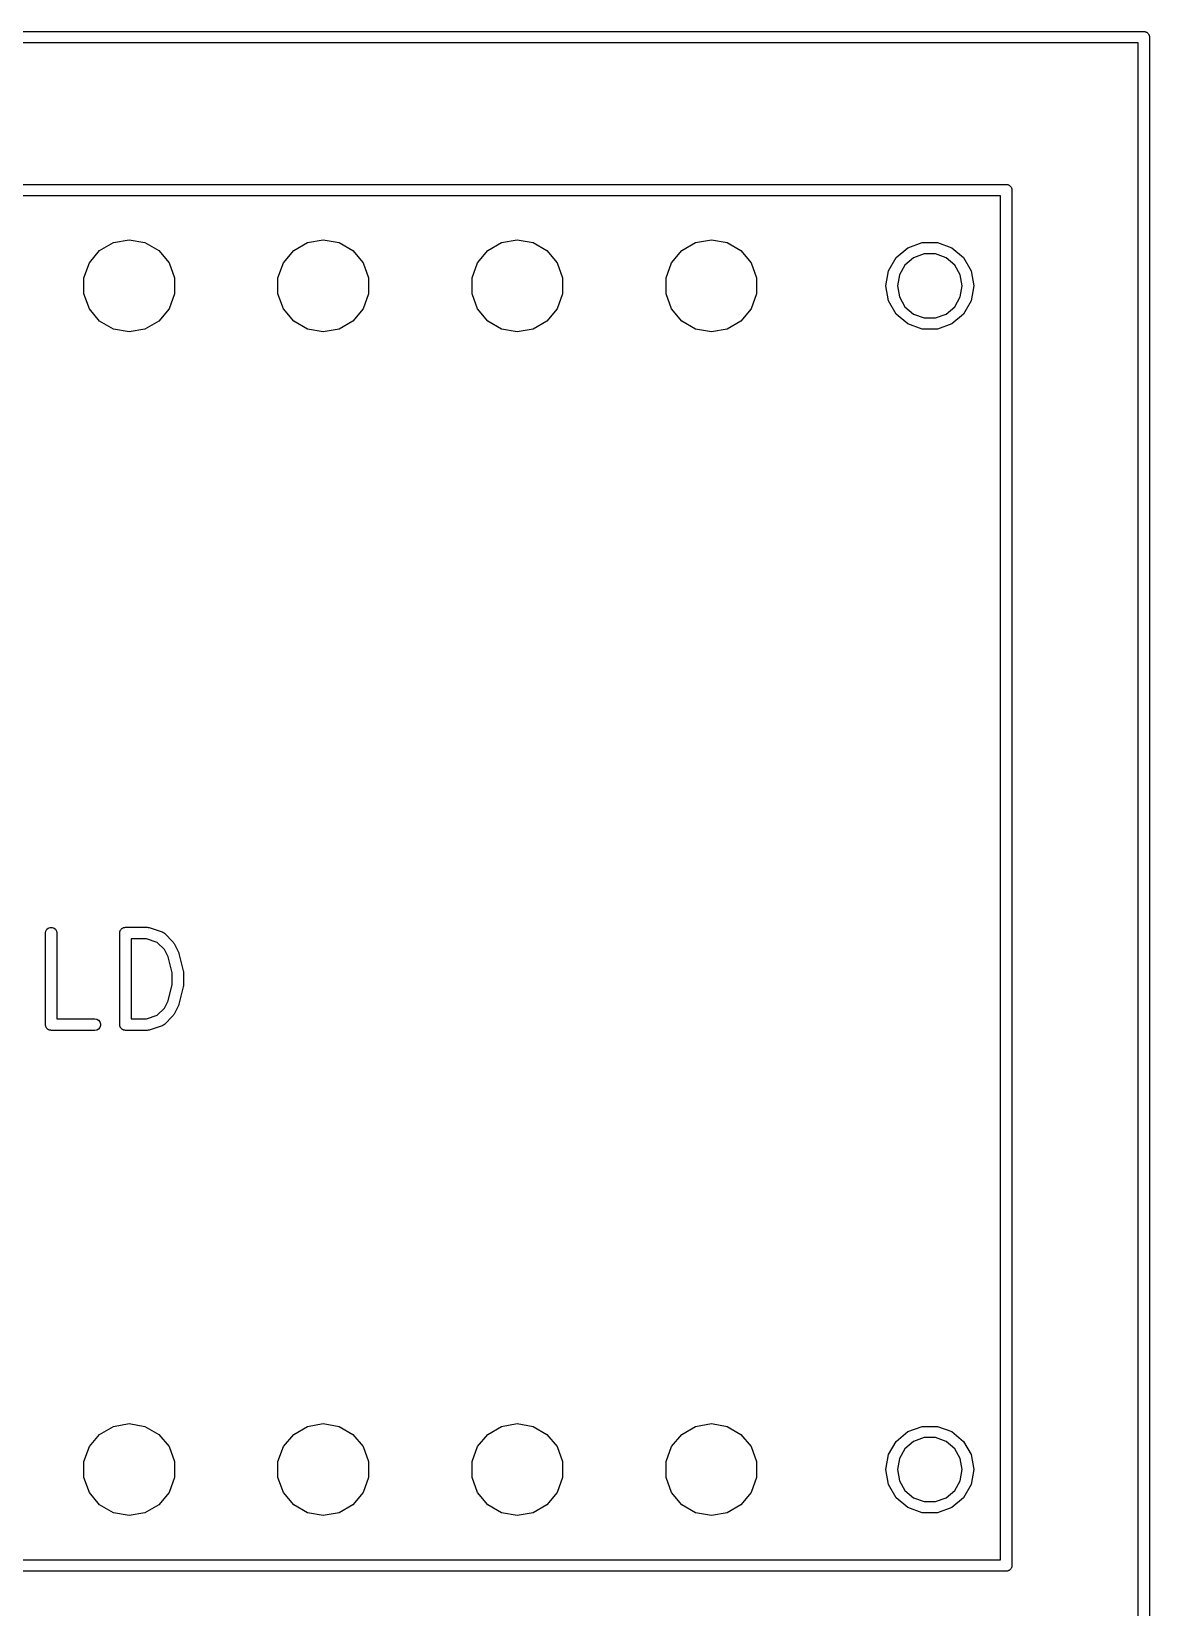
# Model space of a CAD drawing. Header units: millimetres. Extents: x 50 to 169, y 50 to 167.
# Drawn here: x 154.65 to 169.29, y 146.72 to 167.35 of the extents above; entities that cross this region are included whole.
import ezdxf

# ---------------------------------------------------------------- set-up
doc = ezdxf.new("R2010")
doc.units = ezdxf.units.MM
doc.layers.add('BLACK', color=7, linetype='Continuous')

# ---------------------------------------------------------------- blocks, each defined once
blk = doc.blocks.new('hhskb2-Edge.Cuts')
at = {"layer": 'BLACK'}
for p, q in [((36.9, -19.425), (156.1, -19.425)), ((156.025, -19.575), (36.975, -19.575)), ((156.025, -21.2), (156.025, -19.575)), ((156.1, -19.425), (156.106, -19.4261)), ((156.106, -19.4261), (156.113, -19.4261)), ((156.113, -19.4261), (156.119, -19.4284)), ((156.119, -19.4284), (156.126, -19.4295)), ((156.126, -19.4295), (156.131, -19.4328)), ((156.131, -19.4328), (156.137, -19.435)), ((156.137, -19.435), (156.143, -19.4393)), ((156.143, -19.4393), (156.148, -19.4425)), ((156.148, -19.4425), (156.152, -19.4476)), ((156.152, -19.4476), (156.157, -19.4518)), ((156.157, -19.4518), (156.161, -19.4575)), ((156.161, -19.4575), (156.165, -19.4625)), ((156.165, -19.4625), (156.167, -19.4687)), ((156.167, -19.4687), (156.17, -19.4743)), ((156.17, -19.4743), (156.172, -19.4808)), ((156.172, -19.4808), (156.174, -19.487)), ((156.174, -19.487), (156.174, -19.4935)), ((156.174, -19.4935), (156.175, -19.5)), ((156.175, -19.5), (156.175, -21.2)), ((156.025, -136.625), (156.025, -21.2)), ((156.175, -21.2), (156.175, -136.7))]:
    blk.add_line(p, q, dxfattribs=at)
blk = doc.blocks.new('hhskb2-F.SilkS')
at = {"layer": 'BLACK'}
for p, q in [((106.3, -21.425), (154.3, -21.425)), ((154.3, -21.425), (154.306, -21.4261)), ((154.306, -21.4261), (154.313, -21.4261)), ((154.313, -21.4261), (154.319, -21.4284)), ((154.319, -21.4284), (154.326, -21.4295)), ((154.326, -21.4295), (154.331, -21.4328)), ((154.331, -21.4328), (154.338, -21.435)), ((154.338, -21.435), (154.343, -21.4393)), ((154.343, -21.4393), (154.348, -21.4425)), ((154.348, -21.4425), (154.352, -21.4476)), ((154.352, -21.4476), (154.357, -21.4518)), ((154.225, -21.575), (106.375, -21.575)), ((154.225, -39.425), (154.225, -21.575)), ((154.357, -21.4518), (154.361, -21.4575)), ((154.361, -21.4575), (154.365, -21.4625)), ((154.365, -21.4625), (154.367, -21.4687)), ((154.367, -21.4687), (154.37, -21.4743)), ((154.37, -21.4743), (154.372, -21.4808)), ((154.372, -21.4808), (154.374, -21.487)), ((154.374, -21.487), (154.374, -21.4935)), ((154.374, -21.4935), (154.375, -21.5)), ((154.375, -21.5), (154.375, -39.5)), ((142.433, -22.2926), (142.614, -22.188)), ((142.614, -22.188), (142.82, -22.1517)), ((142.82, -22.1517), (143.026, -22.188)), ((143.026, -22.188), (143.207, -22.2926)), ((144.973, -22.2926), (145.154, -22.188)), ((145.154, -22.188), (145.36, -22.1517)), ((145.36, -22.1517), (145.566, -22.188)), ((145.566, -22.188), (145.747, -22.2926)), ((147.513, -22.2926), (147.694, -22.188)), ((147.694, -22.188), (147.9, -22.1517)), ((147.9, -22.1517), (148.106, -22.188)), ((148.106, -22.188), (148.287, -22.2926)), ((150.053, -22.2926), (150.234, -22.188)), ((150.234, -22.188), (150.44, -22.1517)), ((150.44, -22.1517), (150.646, -22.188)), ((150.646, -22.188), (150.827, -22.2926)), ((152.86, -22.3844), (153.012, -22.256)), ((153.012, -22.256), (153.2, -22.1877)), ((153.2, -22.1877), (153.4, -22.1877)), ((153.4, -22.1877), (153.588, -22.256)), ((153.588, -22.256), (153.74, -22.3844)), ((142.227, -22.6494), (142.298, -22.4529)), ((142.298, -22.4529), (142.433, -22.2926)), ((143.207, -22.2926), (143.342, -22.4529)), ((143.342, -22.4529), (143.413, -22.6494)), ((144.767, -22.6494), (144.838, -22.4529)), ((144.838, -22.4529), (144.973, -22.2926)), ((145.747, -22.2926), (145.882, -22.4529)), ((145.882, -22.4529), (145.953, -22.6494)), ((147.307, -22.6494), (147.378, -22.4529)), ((147.378, -22.4529), (147.513, -22.2926)), ((148.287, -22.2926), (148.422, -22.4529)), ((148.422, -22.4529), (148.493, -22.6494)), ((149.847, -22.6494), (149.918, -22.4529)), ((149.918, -22.4529), (150.053, -22.2926)), ((150.827, -22.2926), (150.962, -22.4529)), ((150.962, -22.4529), (151.033, -22.6494)), ((152.76, -22.5573), (152.86, -22.3844)), ((152.974, -22.4808), (152.901, -22.6086)), ((153.088, -22.3859), (152.974, -22.4808)), ((153.226, -22.3355), (153.088, -22.3859)), ((153.374, -22.3355), (153.226, -22.3355)), ((153.512, -22.3859), (153.374, -22.3355)), ((153.626, -22.4808), (153.512, -22.3859)), ((153.699, -22.6086), (153.626, -22.4808)), ((153.74, -22.3844), (153.84, -22.5573)), ((142.227, -22.8586), (142.227, -22.6494)), ((143.413, -22.6494), (143.413, -22.8586)), ((144.767, -22.8586), (144.767, -22.6494)), ((145.953, -22.6494), (145.953, -22.8586)), ((147.307, -22.8586), (147.307, -22.6494)), ((148.493, -22.6494), (148.493, -22.8586)), ((149.847, -22.8586), (149.847, -22.6494)), ((151.033, -22.6494), (151.033, -22.8586)), ((152.725, -22.754), (152.76, -22.5573)), ((152.901, -22.6086), (152.875, -22.754)), ((153.725, -22.754), (153.699, -22.6086)), ((153.84, -22.5573), (153.875, -22.754)), ((142.298, -23.0551), (142.227, -22.8586)), ((143.413, -22.8586), (143.342, -23.0551)), ((144.838, -23.0551), (144.767, -22.8586)), ((145.953, -22.8586), (145.882, -23.0551)), ((147.378, -23.0551), (147.307, -22.8586)), ((148.493, -22.8586), (148.422, -23.0551)), ((149.918, -23.0551), (149.847, -22.8586)), ((151.033, -22.8586), (150.962, -23.0551)), ((152.76, -22.9507), (152.725, -22.754)), ((152.875, -22.754), (152.901, -22.8994)), ((153.699, -22.8994), (153.725, -22.754)), ((153.875, -22.754), (153.84, -22.9507)), ((142.433, -23.2154), (142.298, -23.0551)), ((143.342, -23.0551), (143.207, -23.2154)), ((144.973, -23.2154), (144.838, -23.0551)), ((145.882, -23.0551), (145.747, -23.2154)), ((147.513, -23.2154), (147.378, -23.0551)), ((148.422, -23.0551), (148.287, -23.2154)), ((150.053, -23.2154), (149.918, -23.0551)), ((150.962, -23.0551), (150.827, -23.2154)), ((152.86, -23.1236), (152.76, -22.9507)), ((152.901, -22.8994), (152.974, -23.0272)), ((152.974, -23.0272), (153.088, -23.1221)), ((153.512, -23.1221), (153.626, -23.0272)), ((153.626, -23.0272), (153.699, -22.8994)), ((153.84, -22.9507), (153.74, -23.1236)), ((142.614, -23.32), (142.433, -23.2154)), ((143.207, -23.2154), (143.026, -23.32)), ((145.154, -23.32), (144.973, -23.2154)), ((145.747, -23.2154), (145.566, -23.32)), ((147.694, -23.32), (147.513, -23.2154)), ((148.287, -23.2154), (148.106, -23.32)), ((150.234, -23.32), (150.053, -23.2154)), ((150.827, -23.2154), (150.646, -23.32)), ((153.012, -23.252), (152.86, -23.1236)), ((153.2, -23.3203), (153.012, -23.252)), ((153.088, -23.1221), (153.226, -23.1725)), ((153.226, -23.1725), (153.374, -23.1725)), ((153.374, -23.1725), (153.512, -23.1221)), ((153.588, -23.252), (153.4, -23.3203)), ((153.74, -23.1236), (153.588, -23.252)), ((142.82, -23.3563), (142.614, -23.32)), ((143.026, -23.32), (142.82, -23.3563)), ((145.36, -23.3563), (145.154, -23.32)), ((145.566, -23.32), (145.36, -23.3563)), ((147.9, -23.3563), (147.694, -23.32)), ((148.106, -23.32), (147.9, -23.3563)), ((150.44, -23.3563), (150.234, -23.32)), ((150.646, -23.32), (150.44, -23.3563)), ((153.4, -23.3203), (153.2, -23.3203)), ((141.724, -31.2229), (141.728, -31.1972)), ((141.724, -32.4229), (141.724, -31.2229)), ((141.728, -31.1972), (141.741, -31.1746)), ((141.741, -31.1746), (141.761, -31.1579)), ((141.761, -31.1579), (141.786, -31.149)), ((141.786, -31.149), (141.812, -31.149)), ((141.812, -31.149), (141.836, -31.1579)), ((141.836, -31.1579), (141.856, -31.1746)), ((141.856, -31.1746), (141.869, -31.1972)), ((141.869, -31.1972), (141.874, -31.2229)), ((141.874, -31.2229), (141.874, -32.3479)), ((142.695, -31.2229), (142.696, -31.2164)), ((142.695, -32.4229), (142.695, -31.2229)), ((142.696, -31.2098), (142.698, -31.2037)), ((142.696, -31.2164), (142.696, -31.2098)), ((142.698, -31.2037), (142.7, -31.1972)), ((142.7, -31.1972), (142.703, -31.1915)), ((142.703, -31.1915), (142.705, -31.1854)), ((142.705, -31.1854), (142.709, -31.1803)), ((142.709, -31.1803), (142.713, -31.1746)), ((142.713, -31.1746), (142.718, -31.1704)), ((142.718, -31.1704), (142.722, -31.1654)), ((142.722, -31.1654), (142.727, -31.1621)), ((142.727, -31.1621), (142.733, -31.1579)), ((142.733, -31.1579), (142.739, -31.1557)), ((142.739, -31.1557), (142.744, -31.1524)), ((142.744, -31.1524), (142.751, -31.1512)), ((142.751, -31.1512), (142.757, -31.149)), ((142.757, -31.149), (142.764, -31.149)), ((142.764, -31.149), (142.77, -31.1479)), ((142.77, -31.1479), (143.056, -31.1479)), ((142.845, -31.2979), (142.845, -32.3479)), ((143.044, -31.2979), (142.845, -31.2979)), ((143.187, -31.3456), (143.044, -31.2979)), ((143.056, -31.1479), (143.068, -31.1499)), ((143.068, -31.1499), (143.079, -31.1517)), ((143.079, -31.1517), (143.251, -31.2088)), ((143.28, -31.4387), (143.187, -31.3456)), ((143.251, -31.2088), (143.255, -31.2109)), ((143.255, -31.2109), (143.259, -31.212)), ((143.259, -31.212), (143.266, -31.2171)), ((143.266, -31.2171), (143.274, -31.2213)), ((143.274, -31.2213), (143.277, -31.2245)), ((143.277, -31.2245), (143.28, -31.227)), ((143.28, -31.227), (143.394, -31.3413)), ((143.394, -31.3413), (143.401, -31.3511)), ((143.328, -31.5347), (143.28, -31.4387)), ((143.381, -31.7464), (143.328, -31.5347)), ((143.401, -31.3511), (143.409, -31.3607)), ((143.409, -31.3607), (143.466, -31.475)), ((143.466, -31.475), (143.468, -31.4829)), ((143.468, -31.4829), (143.471, -31.4904)), ((143.471, -31.4904), (143.528, -31.719)), ((143.381, -31.8993), (143.381, -31.7464)), ((143.528, -31.719), (143.529, -31.7281)), ((143.529, -31.7281), (143.531, -31.7371)), ((143.531, -31.7371), (143.531, -31.9086)), ((143.328, -32.111), (143.381, -31.8993)), ((143.528, -31.9268), (143.471, -32.1553)), ((143.529, -31.9176), (143.528, -31.9268)), ((143.531, -31.9086), (143.529, -31.9176)), ((143.28, -32.207), (143.328, -32.111)), ((143.466, -32.1707), (143.409, -32.285)), ((143.468, -32.1628), (143.466, -32.1707)), ((143.471, -32.1553), (143.468, -32.1628)), ((141.874, -32.3479), (142.37, -32.3479)), ((142.37, -32.3479), (142.396, -32.3524)), ((142.396, -32.3524), (142.418, -32.3654)), ((142.418, -32.3654), (142.435, -32.3854)), ((142.845, -32.3479), (143.044, -32.3479)), ((143.044, -32.3479), (143.187, -32.3002)), ((143.187, -32.3002), (143.28, -32.207)), ((143.394, -32.3045), (143.28, -32.4187)), ((143.401, -32.2946), (143.394, -32.3045)), ((143.409, -32.285), (143.401, -32.2946)), ((141.725, -32.4293), (141.724, -32.4229)), ((141.725, -32.4359), (141.725, -32.4293)), ((141.727, -32.442), (141.725, -32.4359)), ((141.728, -32.4485), (141.727, -32.442)), ((141.731, -32.4542), (141.728, -32.4485)), ((141.734, -32.4604), (141.731, -32.4542)), ((141.738, -32.4654), (141.734, -32.4604)), ((141.741, -32.4711), (141.738, -32.4654)), ((141.746, -32.4753), (141.741, -32.4711)), ((141.75, -32.4803), (141.746, -32.4753)), ((141.756, -32.4836), (141.75, -32.4803)), ((141.761, -32.4878), (141.756, -32.4836)), ((141.767, -32.4901), (141.761, -32.4878)), ((141.773, -32.4933), (141.767, -32.4901)), ((141.779, -32.4945), (141.773, -32.4933)), ((141.786, -32.4967), (141.779, -32.4945)), ((141.792, -32.4967), (141.786, -32.4967)), ((141.799, -32.4979), (141.792, -32.4967)), ((142.37, -32.4979), (141.799, -32.4979)), ((142.396, -32.4933), (142.37, -32.4979)), ((142.418, -32.4803), (142.396, -32.4933)), ((142.435, -32.4604), (142.418, -32.4803)), ((142.435, -32.3854), (142.444, -32.4098)), ((142.444, -32.4359), (142.435, -32.4604)), ((142.444, -32.4098), (142.444, -32.4359)), ((142.696, -32.4293), (142.695, -32.4229)), ((142.696, -32.4359), (142.696, -32.4293)), ((142.698, -32.442), (142.696, -32.4359)), ((142.7, -32.4485), (142.698, -32.442)), ((142.703, -32.4542), (142.7, -32.4485)), ((142.705, -32.4604), (142.703, -32.4542)), ((142.709, -32.4654), (142.705, -32.4604)), ((142.713, -32.4711), (142.709, -32.4654)), ((142.718, -32.4753), (142.713, -32.4711)), ((142.722, -32.4803), (142.718, -32.4753)), ((142.727, -32.4836), (142.722, -32.4803)), ((142.733, -32.4878), (142.727, -32.4836)), ((142.739, -32.4901), (142.733, -32.4878)), ((142.744, -32.4933), (142.739, -32.4901)), ((142.751, -32.4945), (142.744, -32.4933)), ((142.757, -32.4967), (142.751, -32.4945)), ((142.764, -32.4967), (142.757, -32.4967)), ((142.77, -32.4979), (142.764, -32.4967)), ((143.056, -32.4979), (142.77, -32.4979)), ((143.068, -32.4958), (143.056, -32.4979)), ((143.079, -32.494), (143.068, -32.4958)), ((143.251, -32.4369), (143.079, -32.494)), ((143.255, -32.4348), (143.251, -32.4369)), ((143.259, -32.4337), (143.255, -32.4348)), ((143.266, -32.4286), (143.259, -32.4337)), ((143.274, -32.4245), (143.266, -32.4286)), ((143.277, -32.4212), (143.274, -32.4245)), ((143.28, -32.4187), (143.277, -32.4212)), ((142.433, -37.7846), (142.614, -37.68)), ((142.614, -37.68), (142.82, -37.6437)), ((142.82, -37.6437), (143.026, -37.68)), ((143.026, -37.68), (143.207, -37.7846)), ((144.973, -37.7846), (145.154, -37.68)), ((145.154, -37.68), (145.36, -37.6437)), ((145.36, -37.6437), (145.566, -37.68)), ((145.566, -37.68), (145.747, -37.7846)), ((147.513, -37.7846), (147.694, -37.68)), ((147.694, -37.68), (147.9, -37.6437)), ((147.9, -37.6437), (148.106, -37.68)), ((148.106, -37.68), (148.287, -37.7846)), ((150.053, -37.7846), (150.234, -37.68)), ((150.234, -37.68), (150.44, -37.6437)), ((150.44, -37.6437), (150.646, -37.68)), ((150.646, -37.68), (150.827, -37.7846)), ((153.012, -37.748), (153.2, -37.6797)), ((153.2, -37.6797), (153.4, -37.6797)), ((153.4, -37.6797), (153.588, -37.748)), ((142.227, -38.1414), (142.298, -37.9449)), ((142.298, -37.9449), (142.433, -37.7846)), ((143.207, -37.7846), (143.342, -37.9449)), ((143.342, -37.9449), (143.413, -38.1414)), ((144.767, -38.1414), (144.838, -37.9449)), ((144.838, -37.9449), (144.973, -37.7846)), ((145.747, -37.7846), (145.882, -37.9449)), ((145.882, -37.9449), (145.953, -38.1414)), ((147.307, -38.1414), (147.378, -37.9449)), ((147.378, -37.9449), (147.513, -37.7846)), ((148.287, -37.7846), (148.422, -37.9449)), ((148.422, -37.9449), (148.493, -38.1414)), ((149.847, -38.1414), (149.918, -37.9449)), ((149.918, -37.9449), (150.053, -37.7846)), ((150.827, -37.7846), (150.962, -37.9449)), ((150.962, -37.9449), (151.033, -38.1414)), ((152.76, -38.0493), (152.86, -37.8764)), ((152.86, -37.8764), (153.012, -37.748)), ((153.088, -37.8779), (152.974, -37.9728)), ((153.226, -37.8275), (153.088, -37.8779)), ((153.374, -37.8275), (153.226, -37.8275)), ((153.512, -37.8779), (153.374, -37.8275)), ((153.626, -37.9728), (153.512, -37.8779)), ((153.588, -37.748), (153.74, -37.8764)), ((153.74, -37.8764), (153.84, -38.0493)), ((142.227, -38.3506), (142.227, -38.1414)), ((143.413, -38.1414), (143.413, -38.3506)), ((144.767, -38.3506), (144.767, -38.1414)), ((145.953, -38.1414), (145.953, -38.3506)), ((147.307, -38.3506), (147.307, -38.1414)), ((148.493, -38.1414), (148.493, -38.3506)), ((149.847, -38.3506), (149.847, -38.1414)), ((151.033, -38.1414), (151.033, -38.3506)), ((152.725, -38.246), (152.76, -38.0493)), ((152.901, -38.1006), (152.875, -38.246)), ((152.974, -37.9728), (152.901, -38.1006)), ((153.699, -38.1006), (153.626, -37.9728)), ((153.725, -38.246), (153.699, -38.1006)), ((153.84, -38.0493), (153.875, -38.246)), ((142.298, -38.5471), (142.227, -38.3506)), ((143.413, -38.3506), (143.342, -38.5471)), ((144.838, -38.5471), (144.767, -38.3506)), ((145.953, -38.3506), (145.882, -38.5471)), ((147.378, -38.5471), (147.307, -38.3506)), ((148.493, -38.3506), (148.422, -38.5471)), ((149.918, -38.5471), (149.847, -38.3506)), ((151.033, -38.3506), (150.962, -38.5471)), ((152.76, -38.4427), (152.725, -38.246)), ((152.875, -38.246), (152.901, -38.3914)), ((153.699, -38.3914), (153.725, -38.246)), ((153.875, -38.246), (153.84, -38.4427)), ((142.433, -38.7074), (142.298, -38.5471)), ((143.342, -38.5471), (143.207, -38.7074)), ((144.973, -38.7074), (144.838, -38.5471)), ((145.882, -38.5471), (145.747, -38.7074)), ((147.513, -38.7074), (147.378, -38.5471)), ((148.422, -38.5471), (148.287, -38.7074)), ((150.053, -38.7074), (149.918, -38.5471)), ((150.962, -38.5471), (150.827, -38.7074)), ((152.86, -38.6156), (152.76, -38.4427)), ((152.901, -38.3914), (152.974, -38.5192)), ((152.974, -38.5192), (153.088, -38.6141)), ((153.512, -38.6141), (153.626, -38.5192)), ((153.626, -38.5192), (153.699, -38.3914)), ((153.84, -38.4427), (153.74, -38.6156)), ((142.614, -38.812), (142.433, -38.7074)), ((143.207, -38.7074), (143.026, -38.812)), ((145.154, -38.812), (144.973, -38.7074)), ((145.747, -38.7074), (145.566, -38.812)), ((147.694, -38.812), (147.513, -38.7074)), ((148.287, -38.7074), (148.106, -38.812)), ((150.234, -38.812), (150.053, -38.7074)), ((150.827, -38.7074), (150.646, -38.812)), ((153.012, -38.744), (152.86, -38.6156)), ((153.2, -38.8123), (153.012, -38.744)), ((153.088, -38.6141), (153.226, -38.6645)), ((153.226, -38.6645), (153.374, -38.6645)), ((153.374, -38.6645), (153.512, -38.6141)), ((153.588, -38.744), (153.4, -38.8123)), ((153.74, -38.6156), (153.588, -38.744)), ((142.82, -38.8483), (142.614, -38.812)), ((143.026, -38.812), (142.82, -38.8483)), ((145.36, -38.8483), (145.154, -38.812)), ((145.566, -38.812), (145.36, -38.8483)), ((147.9, -38.8483), (147.694, -38.812)), ((148.106, -38.812), (147.9, -38.8483)), ((150.44, -38.8483), (150.234, -38.812)), ((150.646, -38.812), (150.44, -38.8483)), ((153.4, -38.8123), (153.2, -38.8123)), ((154.3, -39.575), (106.3, -39.575)), ((106.375, -39.425), (154.225, -39.425)), ((154.306, -39.5739), (154.3, -39.575)), ((154.313, -39.5739), (154.306, -39.5739)), ((154.319, -39.5716), (154.313, -39.5739)), ((154.326, -39.5705), (154.319, -39.5716)), ((154.331, -39.5672), (154.326, -39.5705)), ((154.338, -39.565), (154.331, -39.5672)), ((154.343, -39.5607), (154.338, -39.565)), ((154.348, -39.5575), (154.343, -39.5607)), ((154.352, -39.5524), (154.348, -39.5575)), ((154.357, -39.5482), (154.352, -39.5524)), ((154.361, -39.5425), (154.357, -39.5482)), ((154.365, -39.5375), (154.361, -39.5425)), ((154.367, -39.5313), (154.365, -39.5375)), ((154.37, -39.5257), (154.367, -39.5313)), ((154.372, -39.5192), (154.37, -39.5257)), ((154.374, -39.513), (154.372, -39.5192)), ((154.375, -39.5), (154.374, -39.5065)), ((154.374, -39.5065), (154.374, -39.513))]:
    blk.add_line(p, q, dxfattribs=at)

msp = doc.modelspace()

# ---------------------------------------------------------------- block references
for name in ['hhskb2-Edge.Cuts', 'hhskb2-F.SilkS']:
    msp.add_blockref(name, (13.113, 186.774))

doc.saveas('drawing.dxf')
